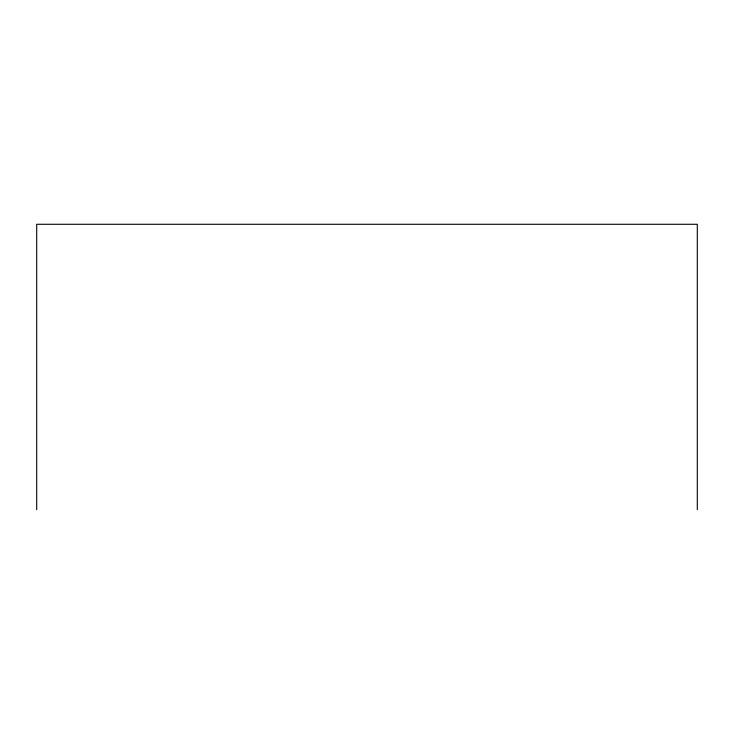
<?xml version="1.0" encoding="UTF-8"?>
<svg xmlns="http://www.w3.org/2000/svg" width="734" height="734" viewBox="0 0 734 734"><rect width="100%" height="100%" fill="white"/><g stroke="black" fill="none" stroke-linecap="round" stroke-linejoin="round"><path stroke-width="1.1" d="M697.3 509.717L697.3 224.283L36.7 224.283L36.7 509.717"/></g></svg>
